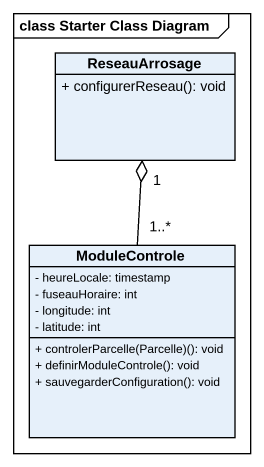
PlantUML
@startuml
mainframe class Starter Class Diagram
hide circle
hide empty members
skinparam classAttributeIconSize 0
class ReseauArrosage {
  + configurerReseau(): void
}
class ModuleControle {
  - heureLocale: timestamp
  - fuseauHoraire: int
  - longitude: int
  - latitude: int
  + controlerParcelle(Parcelle)(): void
  + definirModuleControle(): void
  + sauvegarderConfiguration(): void
}
ModuleControle "1..*" -up-o "1" ReseauArrosage
@enduml
